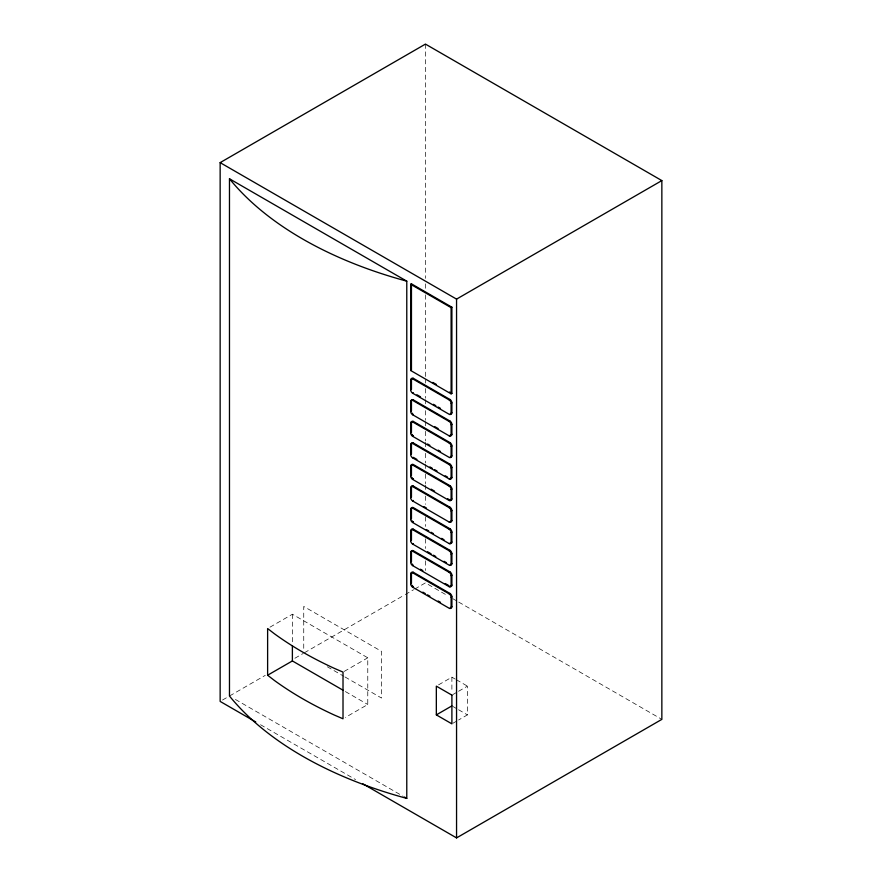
<?xml version="1.0" encoding="UTF-8"?>
<svg xmlns="http://www.w3.org/2000/svg" width="882" height="882" viewBox="0 0 882 882"><rect width="100%" height="100%" fill="white"/><g stroke="black" fill="none" stroke-linecap="round" stroke-linejoin="round"><path stroke-width="0.66" stroke-dasharray="4.41 3.31" d="M269.98 627.168L292.383 614.236L367.772 657.807L367.772 704.498L345.369 717.43M222.518 700.043L228.449 696.615M229.64 695.931L265.239 675.38M294.908 658.248L303.21 653.452M304.4 652.768L404.088 595.218M405.268 594.523L413.581 589.727M414.772 589.044L425.444 582.881L448.023 595.912M344.189 671.411L367.772 657.807M438.552 684.862L451.893 677.167L455.222 679.085M452.995 694.487L457.438 691.918M458.552 691.279L467.438 686.141L467.438 714.883L458.552 720.01M452.995 723.218L457.438 720.649M452.775 598.658L457.526 601.403M458.706 602.086L661.853 719.37M456.336 679.724L467.438 686.141M452.995 706.537L457.438 709.106M458.552 709.745L467.438 714.883M327.31 666.748L343.804 676.274M344.983 676.957L381.509 698.048L381.509 651.346L303.739 606.452L303.739 650.398M235.428 699.459L403.217 796.325M260.532 724.728L355.578 779.6M345.391 691.565L367.772 704.498M451.893 677.167L451.893 692.216M425.444 44.1L425.444 278.348M425.444 283.861L425.444 289.373M425.444 294.886L425.444 383.075M425.444 388.587L425.444 398.234M425.444 399.612L425.444 403.747M425.444 410.637L425.444 420.284M425.444 421.662L425.444 425.797M425.444 431.309L425.444 440.956M425.444 442.334L425.444 447.847M425.444 453.348L425.444 462.995M425.444 464.373L425.444 468.507M425.444 474.02L425.444 483.667M425.444 485.045L425.444 490.557M425.444 496.07L425.444 504.339M425.444 516.742L425.444 526.389M425.444 538.781L425.444 548.428M425.444 560.831L425.444 570.478M292.383 614.236L292.383 644.455"/><path stroke-width="1.32" d="M255.78 721.983L220.147 701.411L220.147 162.63L425.444 44.1L661.853 180.59L661.853 719.37L456.556 837.9L362.7 783.712M410.67 284.302L411.453 283.85L451.893 307.201L451.893 393.405L451.11 393.857L410.67 370.506L410.67 284.302L451.11 307.653L451.893 307.201M220.147 162.63L456.556 299.119L661.853 180.59M410.67 370.506L411.453 370.054L411.453 283.85M410.67 389.811L410.67 379.933L411.453 379.492L411.453 389.37L410.67 389.811A2.745 1.588 60 0 0 412.611 393.185L449.17 414.286A2.745 1.588 60 0 0 451.11 413.162L451.893 412.71L451.893 402.831A2.745 1.588 60 0 0 449.941 399.469L413.393 378.367A2.745 1.588 60 0 0 411.596 378.709M410.67 379.933A2.745 1.588 60 0 1 412.611 378.819L413.393 378.367M412.611 393.185L413.393 392.733M410.67 411.365L410.67 401.486L411.453 401.034L411.453 410.913L410.67 411.365A2.745 1.588 60 0 0 412.611 414.738L449.17 435.84L449.941 435.388A2.745 1.588 60 0 0 451.893 434.264L451.893 424.385A2.745 1.588 60 0 0 449.941 421.023L413.393 399.921A2.745 1.588 60 0 0 411.464 400.759M410.67 401.486A2.745 1.588 60 0 1 412.611 400.362L413.393 399.921M412.611 414.738L413.393 414.286M412.611 378.819L449.17 399.921L449.941 399.469M410.67 432.919L410.67 423.04L411.453 422.588L411.453 432.467L410.67 432.919A2.745 1.588 60 0 0 412.611 436.281L449.17 457.383A2.745 1.588 60 0 0 451.11 456.259L451.893 455.818L451.893 445.939A2.745 1.588 60 0 0 449.941 442.566L413.393 421.464A2.745 1.588 60 0 0 411.519 422.048M410.67 423.04A2.745 1.588 60 0 1 412.611 421.916L413.393 421.464M451.11 413.162L451.11 403.283L451.893 402.831M412.611 436.281L413.393 435.84M412.611 400.362L449.17 421.464L449.941 421.023M410.67 444.594L411.453 444.142A2.745 1.588 60 0 1 413.393 443.018L449.941 464.119A2.745 1.588 60 0 1 451.893 467.493L451.893 477.36A2.745 1.588 60 0 1 449.941 478.485L449.17 478.937L412.611 457.835A2.745 1.588 60 0 1 410.67 454.473L410.67 444.594A2.745 1.588 60 0 1 412.611 443.47L413.393 443.018M449.17 435.84A2.745 1.588 60 0 0 451.11 434.716L451.11 424.837L451.893 424.385M410.67 454.473L411.453 454.021L411.453 444.142M451.11 434.716L451.893 434.264M412.611 457.835L413.393 457.383L416.932 459.434M412.611 421.916L449.17 443.018L449.941 442.566M410.67 476.015L410.67 466.137L411.453 465.696L411.453 475.574L410.67 476.015A2.745 1.588 60 0 0 412.611 479.389L449.17 500.491A2.745 1.588 60 0 0 451.11 499.366L451.893 498.914L451.893 489.036A2.745 1.588 60 0 0 449.941 485.673L413.393 464.571A2.745 1.588 60 0 0 411.519 465.145M410.67 466.137A2.745 1.588 60 0 1 412.611 465.023L413.393 464.571M451.11 456.259L451.11 446.391L451.893 445.939M412.611 479.389L413.393 478.937M412.611 443.47L449.17 464.571L449.941 464.119M410.67 497.569L410.67 487.691L411.453 487.239L411.453 497.117L410.67 497.569A2.745 1.588 60 0 0 412.611 500.943L449.17 522.045L449.941 521.593M410.67 487.691A2.745 1.588 60 0 1 412.611 486.566L413.393 486.125L449.941 507.227A2.745 1.588 60 0 1 451.893 510.59L451.893 520.468A2.745 1.588 60 0 1 450.195 521.714M449.17 478.937A2.745 1.588 60 0 0 451.11 477.812L451.11 467.934L451.893 467.493M451.11 477.812L451.893 477.36M412.611 500.943L413.393 500.491M412.611 465.023L449.17 486.125L449.941 485.673M410.67 519.123L410.67 509.245L411.453 508.793L411.453 518.671L410.67 519.123A2.745 1.588 60 0 0 412.611 522.486L449.17 543.588L449.941 543.147A2.745 1.588 60 0 0 451.893 542.022L451.893 532.144A2.745 1.588 60 0 0 449.941 528.77L413.393 507.668A2.745 1.588 60 0 0 411.464 508.517M410.67 509.245A2.745 1.588 60 0 1 412.611 508.12L413.393 507.668M451.11 499.366L451.11 489.488L451.893 489.036M412.611 522.486L413.393 522.045M412.611 486.566L449.17 507.668L449.941 507.227M410.67 540.677L410.67 530.799L411.453 530.347L411.453 540.225L410.67 540.677A2.745 1.588 60 0 0 412.611 544.04L449.17 565.142A2.745 1.588 60 0 0 451.11 564.017L451.893 563.576L451.893 553.698A2.745 1.588 60 0 0 449.941 550.324L413.393 529.222A2.745 1.588 60 0 0 411.596 529.575M410.67 530.799A2.745 1.588 60 0 1 412.611 529.674L413.393 529.222M449.17 522.045A2.745 1.588 60 0 0 451.11 520.92L451.11 511.042L451.893 510.59M451.11 520.92L451.893 520.468M412.611 544.04L413.393 543.588M412.611 508.12L449.17 529.222L449.941 528.77M410.67 562.22L410.67 552.341L411.453 551.9L411.453 561.779L410.67 562.22A2.745 1.588 60 0 0 412.611 565.594L449.17 586.695L449.941 586.243A2.745 1.588 60 0 0 451.893 585.119L451.893 575.24A2.745 1.588 60 0 0 449.941 571.878L413.393 550.776A2.745 1.588 60 0 0 411.464 551.614M410.67 552.341A2.745 1.588 60 0 1 412.611 551.228L413.393 550.776M449.17 543.588A2.745 1.588 60 0 0 451.11 542.463L451.11 532.596L451.893 532.144M451.11 542.463L451.893 542.022M412.611 565.594L413.393 565.142M412.611 529.674L449.17 550.776L449.941 550.324M410.67 583.774L410.67 573.895L411.453 573.443L411.453 583.322L410.67 583.774A2.745 1.588 60 0 0 412.611 587.147L449.17 608.249A2.745 1.588 60 0 0 451.11 607.125L451.893 606.673L451.893 596.794A2.745 1.588 60 0 0 449.941 593.432L413.393 572.33A2.745 1.588 60 0 0 411.519 572.903M410.67 573.895A2.745 1.588 60 0 1 412.611 572.771L413.393 572.33M451.11 564.017L451.11 554.139L451.893 553.698M412.611 587.147L413.393 586.695M267.621 675.215L267.621 628.524L274.236 633.64A368.312 212.65 0 0 0 334.41 668.391L343.01 672.095L343.01 718.786L334.41 715.082A368.312 212.65 0 0 1 274.236 680.342L267.621 675.215L292.383 660.938L343.032 690.209M412.611 551.228L449.17 572.33L449.941 571.878M449.17 586.695A2.745 1.588 60 0 0 451.11 585.571L451.11 575.692L451.893 575.24M451.11 585.571L451.893 585.119M412.611 572.771L449.17 593.873L449.941 593.432M451.11 607.125L451.11 597.246L451.893 596.794M451.893 695.126L436.336 686.141L436.336 714.883L451.893 705.898M406.778 798.386A368.312 212.65 0 0 1 229.474 696.019L229.474 178.792L406.778 281.16L406.778 798.386L404.408 797.019M432.853 382.424L436.425 384.475M449.511 392.038L451.893 393.405M416.932 394.772L420.471 396.812M433.437 404.309L435.796 405.665M438.156 407.032L440.515 408.388M434.617 426.535L438.156 428.575M427.538 443.999L429.898 445.366M438.156 450.129L440.515 451.496M429.898 466.92L432.257 468.276M434.617 469.643L436.976 470.999M445.223 475.762L447.582 477.129M431.077 489.146L434.617 491.186M447.582 498.683L449.941 500.039M423.999 506.61L426.359 507.977M426.359 529.531L428.718 530.887M431.077 532.254L433.437 533.61M441.695 538.373L444.043 539.74M427.538 551.757L431.077 553.797M433.437 555.164L435.796 556.52M444.043 561.294L446.402 562.65M420.471 569.232L422.831 570.588M445.223 583.52L448.762 585.56M422.831 592.142L425.179 593.498M427.538 594.865L429.898 596.221M438.156 600.984L440.515 602.351M436.336 714.883L451.893 723.857L451.893 694.95M456.556 299.119L456.556 837.9M451.11 307.653L451.11 393.857M292.383 645.833L292.383 660.938M406.778 281.16A368.312 212.65 0 0 1 229.474 178.792M449.17 399.921A2.745 1.588 60 0 1 451.11 403.283M451.893 412.71A2.745 1.588 60 0 1 450.195 413.967M449.17 421.464A2.745 1.588 60 0 1 451.11 424.837M412.423 413.426A2.745 1.588 60 0 1 412.214 413.14M449.17 443.018A2.745 1.588 60 0 1 451.11 446.391M413.14 435.675A2.745 1.588 60 0 1 412.644 435.234M412.423 434.969A2.745 1.588 60 0 1 412.015 434.385M451.893 455.818A2.745 1.588 60 0 1 450.195 457.063M449.17 464.571A2.745 1.588 60 0 1 451.11 467.934M449.17 486.125A2.745 1.588 60 0 1 451.11 489.488M413.14 478.772A2.745 1.588 60 0 1 412.886 478.573M412.423 478.077A2.745 1.588 60 0 1 412.015 477.482M451.893 498.914A2.745 1.588 60 0 1 450.195 500.171M449.17 507.668A2.745 1.588 60 0 1 451.11 511.042M411.596 486.467A2.745 1.588 60 0 1 413.393 486.125M449.17 529.222A2.745 1.588 60 0 1 451.11 532.596M413.14 521.879A2.745 1.588 60 0 1 412.886 521.67M412.423 521.174A2.745 1.588 60 0 1 412.214 520.898M449.17 550.776A2.745 1.588 60 0 1 451.11 554.139M451.893 563.576A2.745 1.588 60 0 1 450.195 564.822M449.17 572.33A2.745 1.588 60 0 1 451.11 575.692M412.423 564.282A2.745 1.588 60 0 1 412.214 563.995M449.17 593.873A2.745 1.588 60 0 1 451.11 597.246M413.14 586.53A2.745 1.588 60 0 1 412.644 586.089M412.423 585.835A2.745 1.588 60 0 1 412.015 585.24M451.893 606.673A2.745 1.588 60 0 1 450.195 607.918"/></g></svg>
